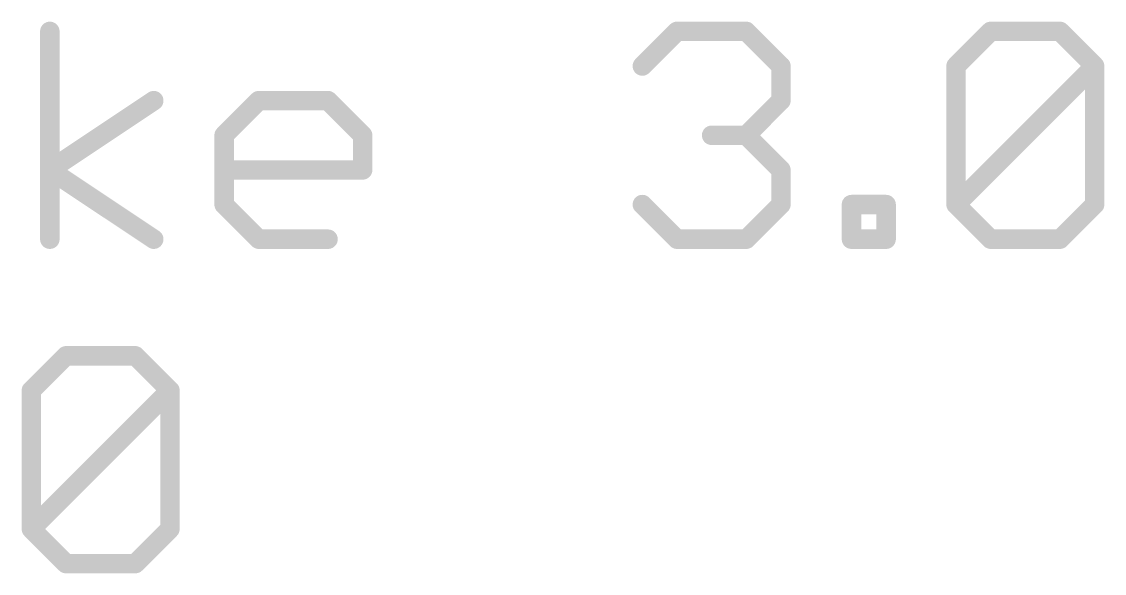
# Model space of a CAD drawing. Extents: x -98 to 15, y -2 to 10.
# Drawn here: x -11.71 to -3.23, y 3.81 to 8.13 of the extents above; entities that cross this region are included whole.
import ezdxf

# ---------------------------------------------------------------- set-up
doc = ezdxf.new("R2010")
doc.units = 0
doc.layers.add('27', color=253, linetype='CONTINUOUS')

msp = doc.modelspace()

# ---------------------------------------------------------------- linework, layer by layer
at = {"layer": '27', "const_width": 0.1524}
for points in [[(-11.4902, 6.4262), (-11.4902, 8.0532)], [(-6.8516, 7.782), (-6.5805, 8.0532)], [(-6.5805, 8.0532), (-6.0381, 8.0532)], [(-6.0381, 8.0532), (-5.767, 7.782)], [(-4.3959, 7.782), (-4.1247, 8.0532)], [(-4.1247, 8.0532), (-3.5824, 8.0532)], [(-3.5824, 8.0532), (-3.3112, 7.782)], [(-5.767, 7.782), (-5.767, 7.5109)], [(-4.3959, 6.6974), (-4.3959, 7.782)], [(-4.3959, 6.6974), (-3.3112, 7.782)], [(-3.3112, 7.782), (-3.3112, 6.6974)], [(-11.4902, 6.9685), (-10.6767, 7.5109)], [(-10.1259, 7.2397), (-9.8548, 7.5109)], [(-9.8548, 7.5109), (-9.3124, 7.5109)], [(-9.3124, 7.5109), (-9.0413, 7.2397)], [(-5.767, 7.5109), (-6.0381, 7.2397)], [(-10.1259, 6.6974), (-10.1259, 7.2397)], [(-9.0413, 7.2397), (-9.0413, 6.9685)], [(-6.0381, 7.2397), (-6.3093, 7.2397)], [(-6.0381, 7.2397), (-5.767, 6.9685)], [(-10.6767, 6.4262), (-11.4902, 6.9685)], [(-9.0413, 6.9685), (-10.1259, 6.9685)], [(-5.767, 6.9685), (-5.767, 6.6974)], [(-9.8548, 6.4262), (-10.1259, 6.6974)], [(-6.5805, 6.4262), (-6.8516, 6.6974)], [(-5.767, 6.6974), (-6.0381, 6.4262)], [(-5.2145, 6.4262), (-5.2145, 6.6974)], [(-5.2145, 6.6974), (-4.9433, 6.6974)], [(-4.9433, 6.6974), (-4.9433, 6.4262)], [(-4.1247, 6.4262), (-4.3959, 6.6974)], [(-3.3112, 6.6974), (-3.5824, 6.4262)], [(-9.3124, 6.4262), (-9.8548, 6.4262)], [(-6.0381, 6.4262), (-6.5805, 6.4262)], [(-4.9433, 6.4262), (-5.2145, 6.4262)], [(-3.5824, 6.4262), (-4.1247, 6.4262)], [(-11.6347, 5.242), (-11.3635, 5.5132)], [(-11.3635, 5.5132), (-10.8212, 5.5132)], [(-10.8212, 5.5132), (-10.55, 5.242)], [(-11.6347, 4.1574), (-11.6347, 5.242)], [(-11.6347, 4.1574), (-10.55, 5.242)], [(-10.55, 5.242), (-10.55, 4.1574)], [(-11.3635, 3.8862), (-11.6347, 4.1574)], [(-10.55, 4.1574), (-10.8212, 3.8862)], [(-10.8212, 3.8862), (-11.3635, 3.8862)]]:
    msp.add_lwpolyline(points, dxfattribs=at)
at = {"layer": '27', "const_width": 0.0762}
for points in [[(-11.4521, 8.0532, 1), (-11.5283, 8.0532)], [(-6.5805, 8.0913, 1), (-6.5805, 8.0151)], [(-6.5535, 8.0262, 1), (-6.6074, 8.0801)], [(-6.0112, 8.0801, 1), (-6.0651, 8.0262)], [(-6.0381, 8.0151, 1), (-6.0381, 8.0913)], [(-4.1247, 8.0913, 1), (-4.1247, 8.0151)], [(-4.0978, 8.0262, 1), (-4.1517, 8.0801)], [(-3.5555, 8.0801, 1), (-3.6093, 8.0262)], [(-3.5824, 8.0151, 1), (-3.5824, 8.0913)], [(-6.8786, 7.809, 1), (-6.8247, 7.7551)], [(-5.7289, 7.782, 1), (-5.8051, 7.782)], [(-5.7939, 7.7551, 1), (-5.74, 7.809)], [(-4.3578, 7.782, 1), (-4.434, 7.782)], [(-4.4228, 7.809, 1), (-4.369, 7.7551)], [(-3.2731, 7.782, 1), (-3.3493, 7.782)], [(-3.2843, 7.7551, 1), (-3.3382, 7.809)], [(-3.3382, 7.7551, 1), (-3.2843, 7.809)], [(-10.6556, 7.4792, 1), (-10.6979, 7.5426)], [(-9.8548, 7.549, 1), (-9.8548, 7.4728)], [(-9.8278, 7.4839, 1), (-9.8817, 7.5378)], [(-9.2855, 7.5378, 1), (-9.3394, 7.4839)], [(-9.3124, 7.4728, 1), (-9.3124, 7.549)], [(-5.8051, 7.5109, 1), (-5.7289, 7.5109)], [(-5.74, 7.4839, 1), (-5.7939, 7.5378)], [(-10.0878, 7.2397, 1), (-10.164, 7.2397)], [(-10.1529, 7.2666, 1), (-10.099, 7.2128)], [(-9.0032, 7.2397, 1), (-9.0794, 7.2397)], [(-9.0682, 7.2128, 1), (-9.0143, 7.2666)], [(-6.3093, 7.2778, 1), (-6.3093, 7.2016)], [(-6.0112, 7.2666, 1), (-6.0651, 7.2128)], [(-6.0651, 7.2666, 1), (-6.0112, 7.2128)], [(-6.0381, 7.2016, 1), (-6.0381, 7.2778)], [(-11.4691, 7.0002, 1), (-11.5114, 6.9368)], [(-11.5114, 7.0002, 1), (-11.4691, 6.9368)], [(-10.1259, 7.0066, 1), (-10.1259, 6.9304)], [(-9.0413, 6.9304, 1), (-9.0413, 7.0066)], [(-5.7289, 6.9685, 1), (-5.8051, 6.9685)], [(-9.0794, 6.9685, 1), (-9.0032, 6.9685)], [(-5.7939, 6.9416, 1), (-5.74, 6.9955)], [(-10.099, 6.7243, 1), (-10.1529, 6.6704)], [(-10.164, 6.6974, 1), (-10.0878, 6.6974)], [(-6.8247, 6.7243, 1), (-6.8786, 6.6704)], [(-5.8051, 6.6974, 1), (-5.7289, 6.6974)], [(-5.74, 6.6704, 1), (-5.7939, 6.7243)], [(-5.1764, 6.6974, 1), (-5.2526, 6.6974)], [(-5.2145, 6.7355, 1), (-5.2145, 6.6593)], [(-4.9052, 6.6974, 1), (-4.9814, 6.6974)], [(-4.9433, 6.6593, 1), (-4.9433, 6.7355)], [(-4.369, 6.7243, 1), (-4.4228, 6.6704)], [(-4.4228, 6.7243, 1), (-4.369, 6.6704)], [(-4.434, 6.6974, 1), (-4.3578, 6.6974)], [(-3.3493, 6.6974, 1), (-3.2731, 6.6974)], [(-3.2843, 6.6704, 1), (-3.3382, 6.7243)], [(-11.5283, 6.4262, 1), (-11.4521, 6.4262)], [(-10.6979, 6.3945, 1), (-10.6556, 6.4579)], [(-9.8548, 6.4643, 1), (-9.8548, 6.3881)], [(-9.8817, 6.3993, 1), (-9.8278, 6.4531)], [(-9.3124, 6.3881, 1), (-9.3124, 6.4643)], [(-6.5805, 6.4643, 1), (-6.5805, 6.3881)], [(-6.6074, 6.3993, 1), (-6.5535, 6.4531)], [(-6.0651, 6.4531, 1), (-6.0112, 6.3993)], [(-6.0381, 6.3881, 1), (-6.0381, 6.4643)], [(-5.2145, 6.4643, 1), (-5.2145, 6.3881)], [(-5.2526, 6.4262, 1), (-5.1764, 6.4262)], [(-4.9814, 6.4262, 1), (-4.9052, 6.4262)], [(-4.9433, 6.3881, 1), (-4.9433, 6.4643)], [(-4.1247, 6.4643, 1), (-4.1247, 6.3881)], [(-4.1517, 6.3993, 1), (-4.0978, 6.4531)], [(-3.6093, 6.4531, 1), (-3.5555, 6.3993)], [(-3.5824, 6.3881, 1), (-3.5824, 6.4643)], [(-11.3635, 5.5513, 1), (-11.3635, 5.4751)], [(-11.3366, 5.4862, 1), (-11.3905, 5.5401)], [(-10.7943, 5.5401, 1), (-10.8481, 5.4862)], [(-10.8212, 5.4751, 1), (-10.8212, 5.5513)], [(-11.5966, 5.242, 1), (-11.6728, 5.242)], [(-11.6616, 5.269, 1), (-11.6077, 5.2151)], [(-10.5119, 5.242, 1), (-10.5881, 5.242)], [(-10.5231, 5.2151, 1), (-10.577, 5.269)], [(-10.577, 5.2151, 1), (-10.5231, 5.269)], [(-11.6077, 4.1843, 1), (-11.6616, 4.1304)], [(-11.6616, 4.1843, 1), (-11.6077, 4.1304)], [(-11.6728, 4.1574, 1), (-11.5966, 4.1574)], [(-10.5881, 4.1574, 1), (-10.5119, 4.1574)], [(-10.5231, 4.1304, 1), (-10.577, 4.1843)], [(-11.3635, 3.9243, 1), (-11.3635, 3.8481)], [(-11.3905, 3.8593, 1), (-11.3366, 3.9131)], [(-10.8481, 3.9131, 1), (-10.7943, 3.8593)], [(-10.8212, 3.8481, 1), (-10.8212, 3.9243)]]:
    msp.add_lwpolyline(points, format="xyb", dxfattribs=at)

doc.saveas('drawing.dxf')
